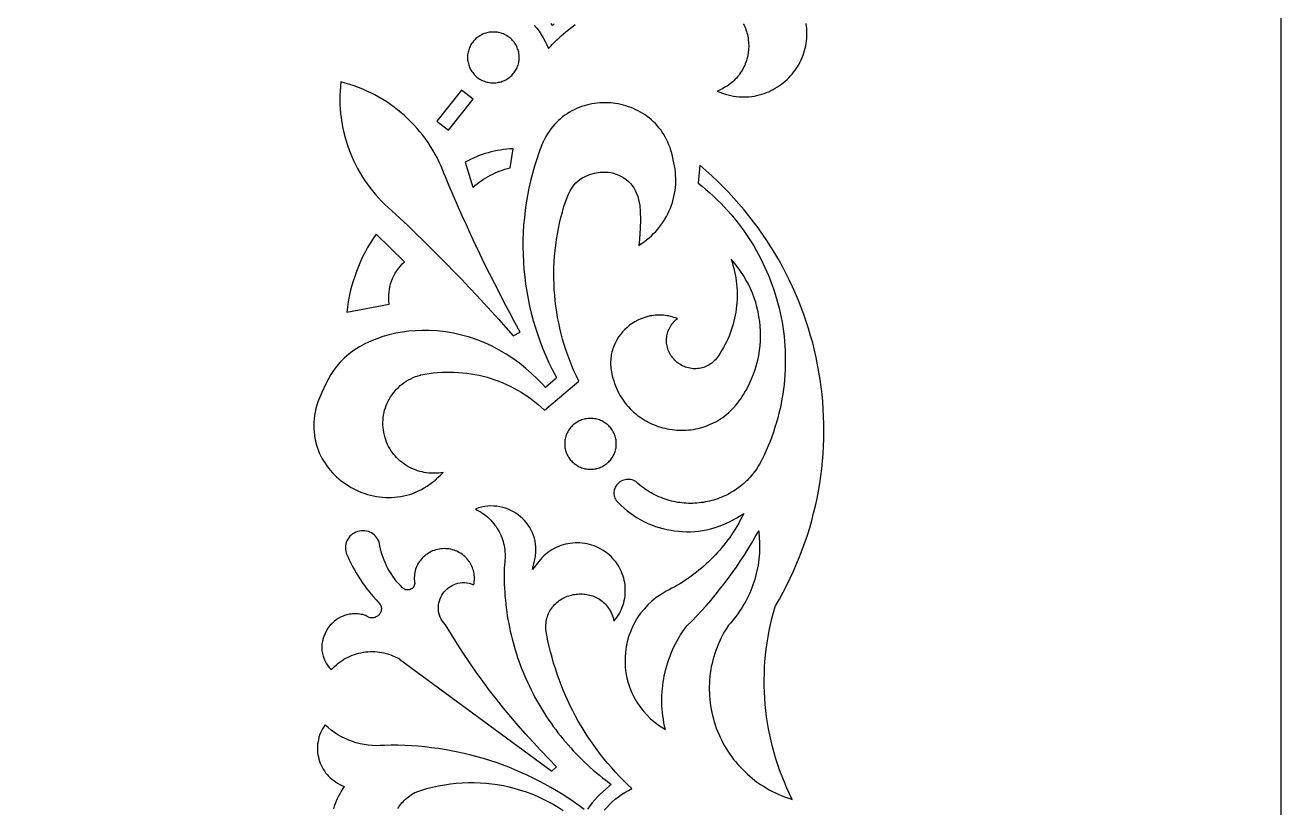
# Model space of a CAD drawing. Extents: x -978 to -643, y -359 to 426.
# Drawn here: x -810.8 to -643.3, y -278.2 to -173.8 of the extents above; entities that cross this region are included whole.
import ezdxf

# ---------------------------------------------------------------- set-up
doc = ezdxf.new("R2010")
doc.units = 0
doc.layers.add('LAYER_1', color=18, linetype='CONTINUOUS')

msp = doc.modelspace()

# ---------------------------------------------------------------- linework, layer by layer
at = {"layer": 'LAYER_1'}
for points in [[(-643.34, -359.15), (-978.34, -359.15), (-978.34, 425.85), (-643.34, 425.85)], [(-748.56, -174.71), (-748.73, -174.72), (-748.9, -174.75), (-749.07, -174.78), (-749.24, -174.81), (-749.4, -174.86), (-749.56, -174.91), (-749.72, -174.97), (-749.87, -175.04), (-750.02, -175.12), (-750.17, -175.2), (-750.31, -175.29), (-750.44, -175.38), (-750.57, -175.48), (-750.7, -175.59), (-750.82, -175.7), (-750.93, -175.82), (-751.04, -175.94), (-751.14, -176.07), (-751.24, -176.2), (-751.33, -176.34), (-751.41, -176.48), (-751.48, -176.63), (-751.55, -176.78), (-751.62, -176.93), (-751.67, -177.09), (-751.72, -177.25), (-751.75, -177.41), (-751.78, -177.58), (-751.81, -177.75), (-751.82, -177.92), (-751.82, -178.1), (-751.82, -178.27), (-751.81, -178.45), (-751.78, -178.61), (-751.75, -178.78), (-751.72, -178.95), (-751.67, -179.11), (-751.62, -179.26), (-751.55, -179.42), (-751.48, -179.57), (-751.41, -179.71), (-751.33, -179.86), (-751.24, -179.99), (-751.14, -180.13), (-751.04, -180.26), (-750.93, -180.38), (-750.82, -180.5), (-750.7, -180.61), (-750.57, -180.72), (-750.44, -180.82), (-750.31, -180.91), (-750.17, -181), (-750.02, -181.08), (-749.87, -181.16), (-749.72, -181.22), (-749.56, -181.28), (-749.4, -181.34), (-749.24, -181.38), (-749.07, -181.42), (-748.9, -181.45), (-748.73, -181.47), (-748.56, -181.49), (-748.38, -181.49), (-748.2, -181.49), (-748.03, -181.47), (-747.85, -181.45), (-747.68, -181.42), (-747.52, -181.38), (-747.35, -181.34), (-747.19, -181.28), (-747.04, -181.22), (-746.89, -181.16), (-746.74, -181.08), (-746.59, -181), (-746.45, -180.91), (-746.32, -180.82), (-746.19, -180.72), (-746.06, -180.61), (-745.94, -180.5), (-745.83, -180.38), (-745.72, -180.26), (-745.62, -180.13), (-745.52, -179.99), (-745.43, -179.86), (-745.35, -179.71), (-745.27, -179.57), (-745.2, -179.42), (-745.14, -179.26), (-745.09, -179.11), (-745.04, -178.95), (-745, -178.78), (-744.97, -178.61), (-744.95, -178.45), (-744.94, -178.27), (-744.93, -178.1), (-744.94, -177.92), (-744.95, -177.75), (-744.97, -177.58), (-745, -177.41), (-745.04, -177.25), (-745.09, -177.09), (-745.14, -176.93), (-745.2, -176.78), (-745.27, -176.63), (-745.35, -176.48), (-745.43, -176.34), (-745.52, -176.2), (-745.62, -176.07), (-745.72, -175.94), (-745.83, -175.82), (-745.94, -175.7), (-746.06, -175.59), (-746.19, -175.48), (-746.32, -175.38), (-746.45, -175.29), (-746.59, -175.2), (-746.74, -175.12), (-746.89, -175.04), (-747.04, -174.97), (-747.19, -174.91), (-747.35, -174.86), (-747.52, -174.81), (-747.68, -174.78), (-747.85, -174.75), (-748.03, -174.72), (-748.2, -174.71), (-748.38, -174.71)], [(-768.79, -181.96), (-768.83, -182.57), (-768.85, -183.17), (-768.86, -183.78), (-768.84, -184.38), (-768.81, -184.98), (-768.76, -185.58), (-768.69, -186.17), (-768.61, -186.76), (-768.5, -187.35), (-768.38, -187.93), (-768.24, -188.51), (-768.08, -189.08), (-767.9, -189.65), (-767.71, -190.21), (-767.5, -190.77), (-767.28, -191.32), (-767.03, -191.86), (-766.77, -192.4), (-766.5, -192.93), (-766.2, -193.45), (-765.89, -193.96), (-765.57, -194.46), (-765.23, -194.96), (-764.87, -195.44), (-764.5, -195.91), (-764.11, -196.38), (-763.71, -196.83), (-763.29, -197.27), (-762.86, -197.7), (-762.41, -198.12), (-761.95, -198.53), (-761.94, -198.53), (-761.93, -198.55), (-761.92, -198.55), (-760.86, -199.55), (-759.8, -200.54), (-758.75, -201.55), (-757.71, -202.56), (-756.67, -203.58), (-755.64, -204.61), (-754.62, -205.64), (-753.6, -206.68), (-752.59, -207.73), (-751.59, -208.78), (-750.6, -209.84), (-749.61, -210.91), (-748.63, -211.98), (-747.66, -213.06), (-746.7, -214.14), (-745.74, -215.24), (-744.82, -214.74), (-745.51, -213.46), (-746.2, -212.18), (-746.88, -210.9), (-747.54, -209.6), (-748.2, -208.31), (-748.85, -207.01), (-749.5, -205.71), (-750.13, -204.4), (-750.75, -203.09), (-751.37, -201.77), (-751.97, -200.45), (-752.57, -199.12), (-753.16, -197.8), (-753.74, -196.46), (-754.31, -195.13), (-754.87, -193.79), (-754.87, -193.78), (-754.88, -193.76), (-754.88, -193.75), (-755.1, -193.18), (-755.33, -192.62), (-755.59, -192.07), (-755.85, -191.53), (-756.14, -190.99), (-756.44, -190.47), (-756.76, -189.96), (-757.09, -189.46), (-757.43, -188.96), (-757.79, -188.49), (-758.17, -188.02), (-758.55, -187.56), (-758.95, -187.12), (-759.37, -186.69), (-759.8, -186.27), (-760.24, -185.86), (-760.69, -185.47), (-761.15, -185.09), (-761.63, -184.72), (-762.11, -184.37), (-762.61, -184.04), (-763.12, -183.71), (-763.64, -183.41), (-764.17, -183.11), (-764.71, -182.84), (-765.25, -182.58), (-765.81, -182.33), (-766.38, -182.1), (-766.95, -181.89), (-767.53, -181.7), (-768.13, -181.52), (-768.72, -181.36)], [(-755.92, -186.6), (-754.36, -187.8), (-751.06, -183.66), (-752.63, -182.45)], [(-733.83, -184.15), (-734.19, -184.17), (-734.54, -184.2), (-734.89, -184.24), (-735.24, -184.3), (-735.59, -184.37), (-735.94, -184.46), (-736.28, -184.55), (-736.62, -184.66), (-736.95, -184.79), (-737.28, -184.93), (-737.61, -185.08), (-737.92, -185.24), (-738.24, -185.42), (-738.55, -185.61), (-738.85, -185.82), (-739.14, -186.04), (-739.42, -186.27), (-739.7, -186.52), (-739.97, -186.78), (-740.23, -187.05), (-740.48, -187.34), (-740.72, -187.64), (-740.95, -187.96), (-741.17, -188.29), (-741.37, -188.63), (-741.57, -188.99), (-741.75, -189.37), (-741.92, -189.75), (-742.28, -190.7), (-742.6, -191.66), (-742.9, -192.62), (-743.18, -193.58), (-743.42, -194.55), (-743.64, -195.53), (-743.83, -196.51), (-744, -197.49), (-744.14, -198.47), (-744.25, -199.46), (-744.34, -200.45), (-744.4, -201.43), (-744.43, -202.42), (-744.44, -203.41), (-744.42, -204.4), (-744.37, -205.39), (-744.3, -206.38), (-744.2, -207.36), (-744.08, -208.34), (-743.93, -209.32), (-743.75, -210.3), (-743.55, -211.27), (-743.32, -212.23), (-743.06, -213.2), (-742.78, -214.15), (-742.47, -215.1), (-742.14, -216.04), (-741.78, -216.98), (-741.39, -217.91), (-740.98, -218.82), (-740.54, -219.73), (-740.07, -220.63), (-739.96, -220.84), (-740.14, -221), (-741.44, -222.14), (-741.8, -221.74), (-742.52, -220.97), (-743.28, -220.24), (-744.08, -219.54), (-744.91, -218.88), (-745.78, -218.26), (-746.68, -217.67), (-747.61, -217.13), (-748.56, -216.63), (-749.54, -216.18), (-750.55, -215.78), (-751.58, -215.43), (-752.62, -215.13), (-753.69, -214.89), (-754.77, -214.7), (-755.87, -214.58), (-756.98, -214.51), (-757.87, -214.51), (-758.76, -214.55), (-759.64, -214.62), (-760.53, -214.74), (-761.4, -214.9), (-762.27, -215.1), (-763.11, -215.34), (-763.94, -215.62), (-764.74, -215.94), (-765.51, -216.3), (-766.25, -216.7), (-766.95, -217.15), (-767.61, -217.63), (-768.23, -218.16), (-768.8, -218.73), (-769.32, -219.33), (-769.7, -219.85), (-770.06, -220.4), (-770.38, -220.97), (-770.69, -221.55), (-771.25, -222.78), (-771.79, -224.02), (-771.93, -224.49), (-772.05, -224.95), (-772.15, -225.41), (-772.23, -225.86), (-772.29, -226.31), (-772.32, -226.76), (-772.34, -227.19), (-772.33, -227.62), (-772.3, -228.05), (-772.25, -228.47), (-772.19, -228.88), (-772.11, -229.29), (-772, -229.68), (-771.88, -230.07), (-771.75, -230.46), (-771.6, -230.83), (-771.43, -231.2), (-771.24, -231.55), (-771.05, -231.9), (-770.83, -232.24), (-770.61, -232.57), (-770.37, -232.88), (-770.12, -233.19), (-769.85, -233.49), (-769.57, -233.78), (-769.29, -234.05), (-768.99, -234.32), (-768.68, -234.57), (-768.36, -234.81), (-768.03, -235.04), (-767.7, -235.26), (-767.35, -235.46), (-767, -235.65), (-766.64, -235.83), (-766.28, -235.99), (-765.91, -236.14), (-765.53, -236.27), (-765.15, -236.39), (-764.76, -236.5), (-764.37, -236.59), (-763.97, -236.66), (-763.57, -236.72), (-763.17, -236.76), (-762.77, -236.79), (-762.37, -236.8), (-761.96, -236.79), (-761.56, -236.77), (-761.15, -236.73), (-760.75, -236.67), (-760.34, -236.59), (-759.94, -236.5), (-759.54, -236.38), (-759.14, -236.25), (-758.75, -236.1), (-758.36, -235.92), (-757.97, -235.73), (-757.59, -235.52), (-757.21, -235.29), (-756.84, -235.04), (-756.48, -234.76), (-756.12, -234.47), (-755.77, -234.15), (-755.42, -233.81), (-755.09, -233.45), (-755.41, -233.51), (-755.72, -233.54), (-756.04, -233.56), (-756.36, -233.57), (-756.67, -233.56), (-756.98, -233.54), (-757.29, -233.51), (-757.59, -233.46), (-757.89, -233.39), (-758.19, -233.32), (-758.48, -233.23), (-758.77, -233.13), (-759.05, -233.01), (-759.33, -232.89), (-759.6, -232.75), (-759.86, -232.6), (-760.12, -232.44), (-760.37, -232.27), (-760.61, -232.09), (-760.84, -231.89), (-761.06, -231.69), (-761.28, -231.47), (-761.48, -231.25), (-761.68, -231.01), (-761.86, -230.77), (-762.04, -230.52), (-762.2, -230.26), (-762.35, -229.99), (-762.49, -229.71), (-762.62, -229.42), (-762.73, -229.13), (-762.83, -228.82), (-762.92, -228.49), (-763, -228.15), (-763.05, -227.81), (-763.09, -227.47), (-763.11, -227.13), (-763.12, -226.8), (-763.1, -226.46), (-763.07, -226.13), (-763.02, -225.8), (-762.96, -225.48), (-762.88, -225.16), (-762.79, -224.85), (-762.67, -224.54), (-762.55, -224.24), (-762.41, -223.94), (-762.25, -223.65), (-762.09, -223.37), (-761.9, -223.1), (-761.71, -222.84), (-761.5, -222.58), (-761.28, -222.34), (-761.04, -222.11), (-760.8, -221.88), (-760.54, -221.67), (-760.27, -221.47), (-759.99, -221.29), (-759.69, -221.11), (-759.39, -220.95), (-759.08, -220.81), (-758.76, -220.68), (-758.42, -220.56), (-758.08, -220.47), (-758.07, -220.46), (-757.51, -220.35), (-756.95, -220.26), (-756.39, -220.19), (-755.83, -220.13), (-755.27, -220.09), (-754.71, -220.07), (-754.15, -220.07), (-753.59, -220.08), (-753.04, -220.11), (-752.48, -220.15), (-751.93, -220.21), (-751.38, -220.29), (-750.84, -220.39), (-750.29, -220.5), (-749.75, -220.63), (-749.22, -220.77), (-748.69, -220.93), (-748.17, -221.1), (-747.65, -221.29), (-747.14, -221.5), (-746.63, -221.72), (-746.13, -221.96), (-745.64, -222.21), (-745.15, -222.48), (-744.67, -222.76), (-744.2, -223.06), (-743.74, -223.38), (-743.29, -223.7), (-742.85, -224.05), (-742.41, -224.4), (-741.99, -224.77), (-741.58, -225.16), (-736.98, -221.28), (-737.31, -220.6), (-737.63, -219.91), (-737.92, -219.22), (-738.2, -218.52), (-738.46, -217.81), (-738.7, -217.1), (-738.93, -216.39), (-739.14, -215.67), (-739.33, -214.95), (-739.51, -214.23), (-739.67, -213.5), (-739.81, -212.77), (-739.93, -212.04), (-740.04, -211.3), (-740.13, -210.56), (-740.2, -209.82), (-740.25, -209.08), (-740.29, -208.34), (-740.31, -207.6), (-740.31, -206.85), (-740.3, -206.11), (-740.26, -205.37), (-740.21, -204.62), (-740.14, -203.88), (-740.06, -203.14), (-739.96, -202.4), (-739.83, -201.66), (-739.7, -200.92), (-739.54, -200.19), (-739.37, -199.45), (-739.18, -198.73), (-738.97, -198), (-738.96, -197.99), (-738.68, -197.14), (-738.35, -196.32), (-738.15, -195.91), (-737.92, -195.53), (-737.66, -195.16), (-737.36, -194.83), (-737.11, -194.59), (-736.83, -194.38), (-736.54, -194.18), (-736.23, -194.01), (-735.57, -193.73), (-734.87, -193.53), (-734.15, -193.41), (-733.43, -193.39), (-733.06, -193.42), (-732.7, -193.47), (-732.35, -193.55), (-732, -193.65), (-731.64, -193.8), (-731.3, -193.97), (-730.97, -194.17), (-730.66, -194.39), (-730.37, -194.64), (-730.11, -194.91), (-729.87, -195.2), (-729.66, -195.5), (-729.45, -195.87), (-729.28, -196.24), (-729.13, -196.63), (-729.02, -197.03), (-728.86, -197.83), (-728.78, -198.64), (-728.75, -199.76), (-728.79, -200.87), (-728.9, -202.32), (-728.99, -203.17), (-728.63, -202.94), (-728.28, -202.69), (-727.94, -202.44), (-727.62, -202.17), (-727.31, -201.89), (-727.01, -201.6), (-726.72, -201.3), (-726.45, -200.99), (-726.19, -200.67), (-725.94, -200.34), (-725.71, -200), (-725.5, -199.66), (-725.29, -199.3), (-725.11, -198.94), (-724.93, -198.57), (-724.77, -198.2), (-724.63, -197.82), (-724.5, -197.44), (-724.39, -197.05), (-724.29, -196.65), (-724.21, -196.25), (-724.15, -195.85), (-724.1, -195.45), (-724.06, -195.04), (-724.05, -194.63), (-724.05, -194.22), (-724.07, -193.8), (-724.1, -193.39), (-724.15, -192.98), (-724.22, -192.56), (-724.31, -192.15), (-724.41, -191.74), (-724.42, -191.71), (-724.5, -191.29), (-724.59, -190.89), (-724.7, -190.49), (-724.82, -190.11), (-724.96, -189.74), (-725.11, -189.38), (-725.28, -189.03), (-725.45, -188.7), (-725.64, -188.37), (-725.85, -188.06), (-726.06, -187.76), (-726.29, -187.47), (-726.52, -187.19), (-726.77, -186.93), (-727.02, -186.67), (-727.29, -186.43), (-727.56, -186.2), (-727.85, -185.98), (-728.14, -185.77), (-728.43, -185.58), (-728.74, -185.39), (-729.05, -185.22), (-729.37, -185.07), (-729.69, -184.92), (-730.02, -184.79), (-730.35, -184.67), (-730.69, -184.56), (-731.03, -184.46), (-731.37, -184.38), (-731.72, -184.31), (-732.07, -184.25), (-732.42, -184.2), (-732.77, -184.17), (-733.13, -184.15), (-733.48, -184.14)], [(-746.18, -190.31), (-746.6, -190.35), (-747.02, -190.39), (-747.43, -190.45), (-747.85, -190.52), (-748.26, -190.61), (-748.67, -190.7), (-749.07, -190.81), (-749.47, -190.93), (-749.87, -191.06), (-750.26, -191.2), (-750.65, -191.36), (-751.03, -191.52), (-751.41, -191.7), (-751.79, -191.89), (-752.16, -192.09), (-751.11, -195.4), (-750.84, -195.17), (-750.56, -194.95), (-750.28, -194.74), (-749.99, -194.54), (-749.7, -194.35), (-749.4, -194.16), (-749.09, -193.99), (-748.78, -193.82), (-748.47, -193.66), (-748.15, -193.51), (-747.82, -193.37), (-747.49, -193.24), (-747.16, -193.12), (-746.83, -193.01), (-746.49, -192.91), (-746.14, -192.81), (-745.76, -190.29)], [(-721.07, -194.87), (-720.54, -195.29), (-720.02, -195.73), (-719.51, -196.17), (-719.01, -196.62), (-718.52, -197.09), (-718.05, -197.56), (-717.59, -198.04), (-717.14, -198.52), (-716.7, -199.02), (-716.28, -199.52), (-715.86, -200.04), (-715.46, -200.55), (-715.08, -201.08), (-714.7, -201.61), (-714.34, -202.15), (-713.99, -202.7), (-713.65, -203.25), (-713.32, -203.81), (-713.01, -204.38), (-712.71, -204.95), (-712.42, -205.53), (-712.15, -206.11), (-711.89, -206.69), (-711.64, -207.29), (-711.41, -207.88), (-711.18, -208.48), (-710.97, -209.09), (-710.78, -209.7), (-710.6, -210.31), (-710.43, -210.92), (-710.27, -211.54), (-710.13, -212.17), (-710, -212.79), (-709.88, -213.42), (-709.78, -214.05), (-709.69, -214.68), (-709.61, -215.32), (-709.55, -215.95), (-709.5, -216.59), (-709.47, -217.23), (-709.45, -217.87), (-709.44, -218.51), (-709.45, -219.15), (-709.47, -219.79), (-709.5, -220.43), (-709.55, -221.07), (-709.61, -221.72), (-709.69, -222.36), (-709.78, -223), (-709.89, -223.64), (-710.01, -224.27), (-710.14, -224.91), (-710.29, -225.55), (-710.45, -226.18), (-710.63, -226.81), (-710.82, -227.44), (-711.03, -228.07), (-711.25, -228.69), (-711.48, -229.31), (-711.73, -229.93), (-712, -230.54), (-712.28, -231.15), (-712.57, -231.76), (-712.88, -232.36), (-712.89, -232.37), (-713.05, -232.64), (-713.21, -232.9), (-713.39, -233.15), (-713.56, -233.39), (-713.75, -233.63), (-713.94, -233.86), (-714.14, -234.09), (-714.34, -234.31), (-714.55, -234.52), (-714.76, -234.72), (-714.97, -234.92), (-715.2, -235.11), (-715.42, -235.3), (-715.65, -235.47), (-715.89, -235.64), (-716.13, -235.81), (-716.37, -235.96), (-716.62, -236.11), (-716.87, -236.26), (-717.12, -236.39), (-717.38, -236.52), (-717.64, -236.64), (-717.9, -236.75), (-718.16, -236.86), (-718.43, -236.96), (-718.7, -237.05), (-718.98, -237.14), (-719.25, -237.21), (-719.53, -237.29), (-719.81, -237.35), (-720.09, -237.4), (-720.37, -237.45), (-720.65, -237.49), (-720.93, -237.53), (-721.22, -237.55), (-721.5, -237.57), (-721.79, -237.58), (-722.07, -237.59), (-722.36, -237.58), (-722.65, -237.57), (-722.93, -237.55), (-723.22, -237.52), (-723.5, -237.49), (-723.79, -237.45), (-724.07, -237.39), (-724.35, -237.34), (-724.64, -237.27), (-724.92, -237.2), (-725.19, -237.12), (-725.47, -237.03), (-725.75, -236.93), (-726.02, -236.82), (-726.29, -236.71), (-726.56, -236.59), (-726.83, -236.46), (-727.09, -236.32), (-727.35, -236.18), (-727.61, -236.03), (-727.87, -235.86), (-728.12, -235.7), (-728.36, -235.52), (-728.61, -235.33), (-728.85, -235.14), (-729.09, -234.94), (-729.1, -234.92), (-729.25, -234.79), (-729.4, -234.68), (-729.56, -234.59), (-729.74, -234.51), (-729.91, -234.45), (-730.09, -234.41), (-730.27, -234.39), (-730.46, -234.38), (-730.64, -234.4), (-730.82, -234.43), (-731, -234.48), (-731.17, -234.54), (-731.34, -234.63), (-731.5, -234.73), (-731.65, -234.85), (-731.79, -234.98), (-731.8, -235), (-731.93, -235.13), (-732.03, -235.27), (-732.12, -235.42), (-732.19, -235.58), (-732.25, -235.74), (-732.29, -235.9), (-732.31, -236.07), (-732.31, -236.24), (-732.3, -236.4), (-732.27, -236.57), (-732.23, -236.73), (-732.17, -236.89), (-732.09, -237.04), (-731.99, -237.19), (-731.88, -237.33), (-731.75, -237.46), (-731.74, -237.47), (-731.34, -237.86), (-730.94, -238.23), (-730.52, -238.58), (-730.08, -238.91), (-729.64, -239.22), (-729.18, -239.51), (-728.72, -239.78), (-728.24, -240.03), (-727.76, -240.26), (-727.27, -240.46), (-726.77, -240.65), (-726.27, -240.81), (-725.76, -240.95), (-725.24, -241.08), (-724.72, -241.18), (-724.2, -241.26), (-723.67, -241.31), (-723.14, -241.35), (-722.61, -241.36), (-722.08, -241.36), (-721.55, -241.33), (-721.02, -241.27), (-720.49, -241.2), (-719.96, -241.1), (-719.44, -240.99), (-718.92, -240.85), (-718.4, -240.68), (-717.89, -240.5), (-717.39, -240.29), (-716.89, -240.06), (-716.4, -239.8), (-715.92, -239.53), (-714.97, -238.95), (-715.49, -239.92), (-715.7, -240.3), (-715.92, -240.67), (-716.15, -241.04), (-716.38, -241.41), (-716.62, -241.77), (-716.86, -242.12), (-717.11, -242.47), (-717.37, -242.81), (-717.64, -243.15), (-717.91, -243.49), (-718.19, -243.82), (-718.47, -244.14), (-718.76, -244.46), (-719.06, -244.77), (-719.36, -245.07), (-719.67, -245.37), (-719.98, -245.67), (-720.3, -245.95), (-720.63, -246.24), (-720.96, -246.51), (-721.3, -246.78), (-721.64, -247.05), (-721.99, -247.3), (-722.34, -247.55), (-722.7, -247.8), (-723.06, -248.03), (-723.43, -248.26), (-723.8, -248.49), (-724.18, -248.7), (-724.56, -248.91), (-724.94, -249.12), (-725.34, -249.31), (-726.01, -249.72), (-726.65, -250.16), (-727.24, -250.64), (-727.78, -251.14), (-728.28, -251.68), (-728.74, -252.24), (-729.15, -252.83), (-729.51, -253.44), (-729.83, -254.07), (-730.11, -254.72), (-730.34, -255.38), (-730.53, -256.05), (-730.67, -256.73), (-730.76, -257.42), (-730.81, -258.11), (-730.82, -258.8), (-730.78, -259.5), (-730.7, -260.19), (-730.57, -260.87), (-730.39, -261.54), (-730.18, -262.21), (-729.91, -262.86), (-729.61, -263.49), (-729.25, -264.11), (-728.86, -264.7), (-728.42, -265.27), (-727.93, -265.81), (-727.4, -266.33), (-726.82, -266.81), (-726.2, -267.27), (-725.54, -267.68), (-725.43, -267.74), (-725.54, -267.29), (-725.63, -266.84), (-725.7, -266.39), (-725.77, -265.94), (-725.82, -265.49), (-725.86, -265.04), (-725.89, -264.59), (-725.9, -264.13), (-725.91, -263.68), (-725.9, -263.23), (-725.87, -262.78), (-725.84, -262.33), (-725.79, -261.89), (-725.73, -261.44), (-725.66, -261), (-725.58, -260.56), (-725.48, -260.12), (-725.37, -259.68), (-725.25, -259.25), (-725.12, -258.82), (-724.98, -258.39), (-724.82, -257.97), (-724.66, -257.55), (-724.48, -257.13), (-724.29, -256.72), (-724.09, -256.31), (-723.87, -255.91), (-723.65, -255.52), (-723.41, -255.12), (-723.16, -254.74), (-722.9, -254.36), (-722.63, -253.99), (-722.6, -253.95), (-721.93, -253.29), (-721.28, -252.61), (-720.64, -251.93), (-720.01, -251.24), (-719.39, -250.53), (-718.79, -249.82), (-718.2, -249.09), (-717.62, -248.35), (-717.06, -247.61), (-716.51, -246.85), (-715.97, -246.09), (-715.44, -245.31), (-714.93, -244.53), (-714.44, -243.74), (-713.95, -242.94), (-713.49, -242.13), (-712.99, -241.26), (-712.92, -242.25), (-712.9, -242.65), (-712.88, -243.05), (-712.88, -243.45), (-712.89, -243.84), (-712.9, -244.24), (-712.93, -244.63), (-712.97, -245.03), (-713.02, -245.42), (-713.08, -245.81), (-713.14, -246.2), (-713.22, -246.58), (-713.31, -246.96), (-713.41, -247.34), (-713.51, -247.72), (-713.63, -248.1), (-713.76, -248.47), (-713.89, -248.84), (-714.04, -249.2), (-714.19, -249.56), (-714.36, -249.92), (-714.53, -250.28), (-714.71, -250.63), (-714.91, -250.97), (-715.11, -251.31), (-715.32, -251.65), (-715.53, -251.98), (-715.76, -252.3), (-716, -252.62), (-716.24, -252.94), (-716.5, -253.25), (-716.76, -253.55), (-717.03, -253.85), (-717.29, -254.26), (-717.54, -254.67), (-717.77, -255.08), (-717.98, -255.5), (-718.19, -255.92), (-718.37, -256.34), (-718.55, -256.77), (-718.71, -257.19), (-718.85, -257.62), (-718.99, -258.06), (-719.11, -258.49), (-719.21, -258.93), (-719.31, -259.36), (-719.38, -259.8), (-719.45, -260.24), (-719.5, -260.68), (-719.54, -261.12), (-719.57, -261.56), (-719.58, -262), (-719.59, -262.44), (-719.57, -262.87), (-719.55, -263.31), (-719.52, -263.74), (-719.47, -264.18), (-719.41, -264.61), (-719.33, -265.04), (-719.25, -265.46), (-719.15, -265.89), (-719.04, -266.31), (-718.92, -266.72), (-718.79, -267.14), (-718.65, -267.55), (-718.49, -267.95), (-718.32, -268.35), (-718.15, -268.75), (-717.96, -269.14), (-717.76, -269.53), (-717.55, -269.91), (-717.33, -270.29), (-717.09, -270.66), (-716.85, -271.02), (-716.59, -271.38), (-716.33, -271.73), (-716.06, -272.07), (-715.77, -272.41), (-715.47, -272.74), (-715.17, -273.06), (-714.85, -273.37), (-714.53, -273.68), (-714.19, -273.97), (-713.85, -274.26), (-713.49, -274.54), (-713.13, -274.81), (-712.76, -275.07), (-712.37, -275.31), (-711.98, -275.55), (-711.58, -275.78), (-711.17, -276), (-710.75, -276.21), (-710.32, -276.41), (-709.88, -276.59), (-709.44, -276.76), (-708.98, -276.92), (-708.52, -277.07), (-708.89, -276.32), (-709.23, -275.56), (-709.56, -274.79), (-709.87, -274.02), (-710.16, -273.24), (-710.44, -272.46), (-710.69, -271.67), (-710.92, -270.88), (-711.14, -270.08), (-711.33, -269.28), (-711.51, -268.48), (-711.67, -267.67), (-711.81, -266.86), (-711.93, -266.04), (-712.03, -265.23), (-712.11, -264.41), (-712.17, -263.59), (-712.22, -262.77), (-712.24, -261.95), (-712.25, -261.13), (-712.23, -260.3), (-712.2, -259.48), (-712.15, -258.66), (-712.07, -257.84), (-711.98, -257.02), (-711.87, -256.2), (-711.74, -255.38), (-711.59, -254.56), (-711.42, -253.75), (-711.23, -252.94), (-711.02, -252.13), (-710.79, -251.33), (-710.76, -251.26), (-710.23, -250.35), (-709.73, -249.43), (-709.24, -248.5), (-708.78, -247.56), (-708.34, -246.62), (-707.93, -245.67), (-707.54, -244.72), (-707.17, -243.76), (-706.82, -242.8), (-706.49, -241.83), (-706.19, -240.86), (-705.91, -239.88), (-705.66, -238.9), (-705.42, -237.92), (-705.21, -236.93), (-705.02, -235.94), (-704.85, -234.95), (-704.71, -233.96), (-704.58, -232.96), (-704.48, -231.97), (-704.4, -230.97), (-704.34, -229.98), (-704.31, -228.98), (-704.29, -227.98), (-704.3, -226.99), (-704.33, -225.99), (-704.38, -225), (-704.45, -224.01), (-704.54, -223.02), (-704.66, -222.03), (-704.79, -221.05), (-704.95, -220.07), (-705.13, -219.09), (-705.33, -218.12), (-705.55, -217.15), (-705.79, -216.19), (-706.06, -215.23), (-706.34, -214.27), (-706.64, -213.32), (-706.97, -212.38), (-707.32, -211.44), (-707.68, -210.51), (-708.07, -209.59), (-708.48, -208.68), (-708.91, -207.77), (-709.36, -206.87), (-709.82, -205.98), (-710.31, -205.1), (-710.82, -204.23), (-711.35, -203.36), (-711.9, -202.51), (-712.47, -201.67), (-713.06, -200.84), (-713.67, -200.02), (-714.3, -199.21), (-714.95, -198.41), (-715.62, -197.62), (-716.31, -196.85), (-717.02, -196.09), (-717.75, -195.34), (-718.49, -194.61), (-719.26, -193.89), (-720.05, -193.18), (-720.85, -192.49)], [(-764.43, -202.26), (-764.81, -202.86), (-765.16, -203.46), (-765.5, -204.08), (-765.82, -204.71), (-766.11, -205.34), (-766.39, -205.99), (-766.65, -206.64), (-766.88, -207.3), (-767.1, -207.96), (-767.29, -208.64), (-767.46, -209.32), (-767.61, -210), (-767.74, -210.69), (-767.84, -211.39), (-767.93, -212.08), (-762.27, -210.99), (-762.32, -210.6), (-762.34, -210.21), (-762.33, -209.82), (-762.3, -209.43), (-762.25, -209.05), (-762.18, -208.67), (-762.08, -208.3), (-761.96, -207.93), (-761.82, -207.58), (-761.66, -207.23), (-761.47, -206.89), (-761.27, -206.56), (-761.04, -206.24), (-760.79, -205.94), (-760.53, -205.65), (-760.24, -205.37), (-764.03, -201.67)], [(-716.54, -205.42), (-716.42, -205.83), (-716.31, -206.24), (-716.21, -206.65), (-716.12, -207.07), (-716.05, -207.48), (-715.99, -207.9), (-715.94, -208.32), (-715.9, -208.73), (-715.88, -209.15), (-715.86, -209.57), (-715.86, -209.99), (-715.87, -210.4), (-715.9, -210.82), (-715.93, -211.24), (-715.98, -211.65), (-716.04, -212.06), (-716.11, -212.47), (-716.2, -212.88), (-716.29, -213.29), (-716.4, -213.69), (-716.52, -214.1), (-716.65, -214.49), (-716.8, -214.89), (-716.95, -215.28), (-717.12, -215.67), (-717.3, -216.05), (-717.49, -216.43), (-717.69, -216.8), (-717.9, -217.17), (-718.13, -217.54), (-718.36, -217.9), (-718.49, -218.08), (-718.62, -218.26), (-718.76, -218.42), (-718.91, -218.58), (-719.07, -218.72), (-719.23, -218.86), (-719.4, -218.98), (-719.58, -219.09), (-719.76, -219.19), (-719.94, -219.29), (-720.13, -219.37), (-720.33, -219.44), (-720.52, -219.49), (-720.72, -219.54), (-720.93, -219.58), (-721.13, -219.6), (-721.33, -219.62), (-721.54, -219.62), (-721.75, -219.62), (-721.95, -219.6), (-722.15, -219.57), (-722.36, -219.52), (-722.56, -219.47), (-722.76, -219.41), (-722.95, -219.33), (-723.14, -219.24), (-723.33, -219.14), (-723.51, -219.03), (-723.69, -218.91), (-723.86, -218.78), (-724.03, -218.63), (-724.19, -218.47), (-724.33, -218.32), (-724.46, -218.17), (-724.59, -218), (-724.7, -217.84), (-724.8, -217.67), (-724.9, -217.49), (-724.98, -217.31), (-725.05, -217.13), (-725.12, -216.95), (-725.17, -216.76), (-725.21, -216.58), (-725.24, -216.39), (-725.27, -216.2), (-725.28, -216), (-725.28, -215.81), (-725.27, -215.62), (-725.26, -215.43), (-725.23, -215.24), (-725.19, -215.06), (-725.14, -214.87), (-725.09, -214.69), (-725.02, -214.5), (-724.95, -214.33), (-724.86, -214.15), (-724.76, -213.98), (-724.66, -213.82), (-724.54, -213.65), (-724.42, -213.5), (-724.29, -213.35), (-724.14, -213.2), (-723.99, -213.06), (-723.83, -212.93), (-724.06, -212.85), (-724.29, -212.77), (-724.53, -212.7), (-724.76, -212.64), (-724.99, -212.59), (-725.22, -212.55), (-725.45, -212.52), (-725.68, -212.5), (-725.91, -212.48), (-726.14, -212.47), (-726.37, -212.47), (-726.59, -212.48), (-726.81, -212.5), (-727.04, -212.52), (-727.26, -212.55), (-727.47, -212.59), (-727.9, -212.69), (-728.32, -212.82), (-728.73, -212.97), (-729.12, -213.15), (-729.5, -213.35), (-729.87, -213.58), (-730.22, -213.83), (-730.55, -214.11), (-730.86, -214.4), (-731.15, -214.71), (-731.43, -215.04), (-731.68, -215.39), (-731.91, -215.75), (-732.11, -216.13), (-732.29, -216.53), (-732.36, -216.73), (-732.43, -216.93), (-732.5, -217.14), (-732.56, -217.35), (-732.61, -217.57), (-732.65, -217.78), (-732.68, -218), (-732.71, -218.22), (-732.73, -218.45), (-732.74, -218.67), (-732.74, -218.9), (-732.74, -219.13), (-732.72, -219.36), (-732.7, -219.59), (-732.67, -219.83), (-732.63, -220.06), (-732.58, -220.3), (-732.52, -220.54), (-732.52, -220.55), (-732.43, -220.9), (-732.33, -221.24), (-732.22, -221.58), (-732.1, -221.9), (-731.97, -222.22), (-731.83, -222.53), (-731.68, -222.84), (-731.52, -223.13), (-731.35, -223.42), (-731.17, -223.7), (-730.98, -223.96), (-730.78, -224.23), (-730.58, -224.48), (-730.36, -224.72), (-730.14, -224.96), (-729.91, -225.19), (-729.68, -225.4), (-729.44, -225.61), (-729.19, -225.81), (-728.93, -226), (-728.67, -226.19), (-728.4, -226.36), (-728.13, -226.52), (-727.85, -226.68), (-727.57, -226.82), (-727.29, -226.96), (-727, -227.08), (-726.7, -227.2), (-726.4, -227.31), (-726.1, -227.41), (-725.8, -227.49), (-725.49, -227.57), (-725.18, -227.64), (-724.87, -227.7), (-724.55, -227.74), (-724.24, -227.78), (-723.92, -227.81), (-723.61, -227.83), (-723.29, -227.83), (-722.97, -227.83), (-722.65, -227.82), (-722.33, -227.79), (-722.02, -227.76), (-721.7, -227.71), (-721.38, -227.65), (-721.07, -227.59), (-720.76, -227.51), (-720.45, -227.42), (-720.14, -227.32), (-719.83, -227.21), (-719.53, -227.08), (-719.23, -226.95), (-718.94, -226.81), (-718.64, -226.65), (-718.36, -226.48), (-718.07, -226.3), (-717.79, -226.11), (-717.52, -225.91), (-717.25, -225.7), (-716.99, -225.47), (-716.73, -225.23), (-716.48, -224.98), (-716.23, -224.72), (-715.99, -224.45), (-715.78, -224.17), (-715.58, -223.9), (-715.38, -223.62), (-715.19, -223.33), (-715.01, -223.05), (-714.83, -222.76), (-714.66, -222.47), (-714.5, -222.17), (-714.2, -221.58), (-713.93, -220.97), (-713.68, -220.36), (-713.47, -219.74), (-713.28, -219.11), (-713.12, -218.48), (-712.99, -217.84), (-712.88, -217.2), (-712.81, -216.55), (-712.76, -215.9), (-712.74, -215.26), (-712.75, -214.61), (-712.79, -213.96), (-712.85, -213.32), (-712.95, -212.68), (-713.07, -212.04), (-713.22, -211.4), (-713.39, -210.78), (-713.6, -210.15), (-713.83, -209.54), (-714.09, -208.94), (-714.37, -208.34), (-714.69, -207.76), (-715.03, -207.18), (-715.4, -206.62), (-715.6, -206.34), (-715.8, -206.07), (-716.01, -205.8), (-716.23, -205.54), (-716.45, -205.27), (-716.68, -205.02)], [(-735.6, -226.25), (-735.78, -226.27), (-735.95, -226.29), (-736.12, -226.32), (-736.29, -226.36), (-736.45, -226.4), (-736.61, -226.45), (-736.77, -226.52), (-736.92, -226.58), (-737.07, -226.66), (-737.21, -226.74), (-737.35, -226.83), (-737.49, -226.92), (-737.62, -227.02), (-737.74, -227.13), (-737.86, -227.24), (-737.97, -227.36), (-738.08, -227.48), (-738.18, -227.61), (-738.28, -227.74), (-738.37, -227.88), (-738.45, -228.02), (-738.53, -228.17), (-738.6, -228.32), (-738.66, -228.47), (-738.71, -228.63), (-738.76, -228.79), (-738.8, -228.96), (-738.83, -229.12), (-738.85, -229.29), (-738.86, -229.47), (-738.87, -229.64), (-738.86, -229.81), (-738.85, -229.99), (-738.83, -230.16), (-738.8, -230.32), (-738.76, -230.49), (-738.71, -230.65), (-738.66, -230.81), (-738.6, -230.96), (-738.53, -231.11), (-738.45, -231.26), (-738.37, -231.4), (-738.28, -231.54), (-738.18, -231.67), (-738.08, -231.8), (-737.97, -231.92), (-737.86, -232.04), (-737.74, -232.15), (-737.62, -232.26), (-737.49, -232.36), (-737.35, -232.45), (-737.21, -232.54), (-737.07, -232.62), (-736.92, -232.7), (-736.77, -232.76), (-736.61, -232.83), (-736.45, -232.88), (-736.29, -232.92), (-736.12, -232.96), (-735.95, -232.99), (-735.78, -233.01), (-735.6, -233.03), (-735.42, -233.03), (-735.25, -233.03), (-735.07, -233.01), (-734.9, -232.99), (-734.73, -232.96), (-734.56, -232.92), (-734.4, -232.88), (-734.24, -232.83), (-734.08, -232.76), (-733.93, -232.7), (-733.78, -232.62), (-733.64, -232.54), (-733.5, -232.45), (-733.36, -232.36), (-733.23, -232.26), (-733.11, -232.15), (-732.99, -232.04), (-732.87, -231.92), (-732.77, -231.8), (-732.66, -231.67), (-732.57, -231.54), (-732.48, -231.4), (-732.4, -231.26), (-732.32, -231.11), (-732.25, -230.96), (-732.19, -230.81), (-732.13, -230.65), (-732.09, -230.49), (-732.05, -230.32), (-732.02, -230.16), (-732, -229.99), (-731.98, -229.81), (-731.98, -229.64), (-731.98, -229.47), (-732, -229.29), (-732.02, -229.12), (-732.05, -228.96), (-732.09, -228.79), (-732.13, -228.63), (-732.19, -228.47), (-732.25, -228.32), (-732.32, -228.17), (-732.4, -228.02), (-732.48, -227.88), (-732.57, -227.74), (-732.66, -227.61), (-732.77, -227.48), (-732.87, -227.36), (-732.99, -227.24), (-733.11, -227.13), (-733.23, -227.02), (-733.36, -226.92), (-733.5, -226.83), (-733.64, -226.74), (-733.78, -226.66), (-733.93, -226.58), (-734.08, -226.52), (-734.24, -226.45), (-734.4, -226.4), (-734.56, -226.36), (-734.73, -226.32), (-734.9, -226.29), (-735.07, -226.27), (-735.25, -226.25), (-735.42, -226.25)], [(-765.99, -241.24), (-766.24, -241.28), (-766.25, -241.28), (-766.5, -241.34), (-766.73, -241.43), (-766.95, -241.54), (-767.16, -241.67), (-767.35, -241.82), (-767.52, -241.98), (-767.67, -242.17), (-767.8, -242.36), (-767.91, -242.57), (-768, -242.79), (-768.06, -243.02), (-768.1, -243.25), (-768.12, -243.49), (-768.11, -243.73), (-768.07, -243.98), (-768, -244.22), (-767.81, -244.68), (-767.6, -245.12), (-767.38, -245.57), (-767.16, -246.01), (-766.92, -246.44), (-766.68, -246.87), (-766.42, -247.29), (-766.15, -247.71), (-765.88, -248.12), (-765.59, -248.52), (-765.3, -248.92), (-765, -249.31), (-764.69, -249.69), (-764.36, -250.07), (-764.03, -250.44), (-763.69, -250.8), (-763.6, -250.91), (-763.52, -251.02), (-763.45, -251.13), (-763.4, -251.24), (-763.36, -251.35), (-763.34, -251.46), (-763.32, -251.58), (-763.32, -251.69), (-763.34, -251.8), (-763.36, -251.91), (-763.39, -252.01), (-763.43, -252.12), (-763.48, -252.21), (-763.54, -252.31), (-763.61, -252.4), (-763.68, -252.48), (-763.76, -252.56), (-763.85, -252.63), (-763.94, -252.69), (-764.04, -252.74), (-764.14, -252.79), (-764.25, -252.82), (-764.36, -252.85), (-764.47, -252.87), (-764.58, -252.87), (-764.7, -252.86), (-764.81, -252.84), (-764.93, -252.81), (-765.05, -252.77), (-765.16, -252.71), (-765.27, -252.63), (-765.39, -252.54), (-765.59, -252.48), (-765.8, -252.43), (-766, -252.39), (-766.2, -252.36), (-766.4, -252.34), (-766.6, -252.32), (-766.79, -252.32), (-766.99, -252.32), (-767.18, -252.33), (-767.36, -252.35), (-767.55, -252.38), (-767.73, -252.41), (-767.91, -252.45), (-768.08, -252.5), (-768.25, -252.56), (-768.42, -252.62), (-768.75, -252.77), (-769.06, -252.94), (-769.36, -253.13), (-769.63, -253.35), (-769.89, -253.59), (-770.13, -253.84), (-770.35, -254.12), (-770.55, -254.4), (-770.73, -254.7), (-770.88, -255.02), (-771.01, -255.34), (-771.11, -255.68), (-771.19, -256.02), (-771.24, -256.36), (-771.26, -256.71), (-771.25, -257.07), (-771.24, -257.24), (-771.21, -257.42), (-771.18, -257.6), (-771.14, -257.77), (-771.09, -257.95), (-771.04, -258.12), (-770.97, -258.3), (-770.9, -258.47), (-770.82, -258.64), (-770.73, -258.81), (-770.63, -258.98), (-770.52, -259.15), (-770.41, -259.31), (-770.28, -259.47), (-770.14, -259.63), (-770, -259.79), (-769.78, -259.55), (-769.56, -259.33), (-769.32, -259.12), (-769.08, -258.92), (-768.83, -258.73), (-768.57, -258.55), (-768.31, -258.38), (-768.04, -258.23), (-767.76, -258.09), (-767.48, -257.96), (-767.2, -257.84), (-766.91, -257.74), (-766.62, -257.64), (-766.32, -257.57), (-766.02, -257.5), (-765.72, -257.44), (-765.42, -257.4), (-765.11, -257.37), (-764.81, -257.36), (-764.5, -257.35), (-764.19, -257.36), (-763.88, -257.38), (-763.58, -257.42), (-763.27, -257.47), (-762.97, -257.53), (-762.66, -257.6), (-762.36, -257.69), (-762.07, -257.79), (-761.77, -257.91), (-761.48, -258.04), (-761.19, -258.18), (-760.91, -258.34), (-760.88, -258.36), (-740.58, -273.32), (-739.94, -272.72), (-741, -271.65), (-742.05, -270.56), (-743.08, -269.46), (-744.09, -268.34), (-745.09, -267.21), (-746.06, -266.06), (-747.02, -264.9), (-747.96, -263.72), (-748.88, -262.53), (-749.78, -261.32), (-750.66, -260.1), (-751.52, -258.86), (-752.36, -257.62), (-753.18, -256.35), (-753.98, -255.08), (-754.76, -253.79), (-754.98, -253.54), (-755.17, -253.29), (-755.34, -253.02), (-755.47, -252.76), (-755.57, -252.48), (-755.65, -252.21), (-755.7, -251.93), (-755.72, -251.66), (-755.72, -251.38), (-755.69, -251.11), (-755.65, -250.84), (-755.58, -250.58), (-755.49, -250.32), (-755.38, -250.08), (-755.25, -249.84), (-755.1, -249.61), (-754.93, -249.39), (-754.75, -249.19), (-754.56, -249), (-754.34, -248.82), (-754.12, -248.67), (-753.88, -248.53), (-753.63, -248.41), (-753.37, -248.31), (-753.1, -248.24), (-752.82, -248.19), (-752.53, -248.16), (-752.24, -248.16), (-751.93, -248.19), (-751.63, -248.24), (-751.32, -248.33), (-751, -248.45), (-750.96, -248.23), (-750.93, -248.02), (-750.91, -247.8), (-750.9, -247.59), (-750.91, -247.38), (-750.92, -247.17), (-750.95, -246.96), (-750.99, -246.76), (-751.04, -246.56), (-751.1, -246.36), (-751.16, -246.17), (-751.24, -245.98), (-751.33, -245.8), (-751.43, -245.62), (-751.54, -245.44), (-751.65, -245.28), (-751.78, -245.11), (-751.91, -244.96), (-752.05, -244.81), (-752.2, -244.67), (-752.35, -244.53), (-752.52, -244.41), (-752.69, -244.29), (-752.86, -244.18), (-753.05, -244.08), (-753.24, -243.98), (-753.43, -243.9), (-753.63, -243.83), (-753.84, -243.77), (-754.05, -243.71), (-754.27, -243.67), (-754.49, -243.64), (-754.72, -243.63), (-754.96, -243.62), (-755.19, -243.63), (-755.41, -243.65), (-755.63, -243.68), (-755.85, -243.73), (-756.07, -243.78), (-756.27, -243.85), (-756.48, -243.93), (-756.68, -244.02), (-756.87, -244.12), (-757.05, -244.22), (-757.23, -244.34), (-757.41, -244.47), (-757.57, -244.61), (-757.73, -244.75), (-757.88, -244.9), (-758.02, -245.06), (-758.16, -245.23), (-758.28, -245.4), (-758.39, -245.58), (-758.5, -245.77), (-758.59, -245.97), (-758.68, -246.16), (-758.75, -246.37), (-758.81, -246.58), (-758.86, -246.79), (-758.9, -247.01), (-758.92, -247.23), (-758.94, -247.46), (-758.94, -247.68), (-758.92, -247.91), (-758.9, -248), (-758.88, -248.09), (-758.87, -248.17), (-758.87, -248.26), (-758.89, -248.41), (-758.94, -248.56), (-759.01, -248.69), (-759.1, -248.81), (-759.21, -248.92), (-759.34, -249), (-759.48, -249.07), (-759.62, -249.11), (-759.77, -249.14), (-759.93, -249.13), (-760.08, -249.1), (-760.23, -249.04), (-760.3, -249), (-760.37, -248.96), (-760.44, -248.9), (-760.51, -248.83), (-760.79, -248.54), (-761.07, -248.24), (-761.33, -247.94), (-761.57, -247.62), (-761.81, -247.29), (-762.03, -246.96), (-762.24, -246.62), (-762.44, -246.27), (-762.62, -245.91), (-762.79, -245.55), (-762.95, -245.18), (-763.1, -244.81), (-763.22, -244.43), (-763.34, -244.04), (-763.44, -243.65), (-763.53, -243.26), (-763.53, -243.23), (-763.57, -242.98), (-763.63, -242.75), (-763.71, -242.53), (-763.82, -242.32), (-763.95, -242.13), (-764.09, -241.95), (-764.26, -241.79), (-764.44, -241.65), (-764.63, -241.53), (-764.84, -241.42), (-765.05, -241.34), (-765.28, -241.28), (-765.51, -241.24), (-765.75, -241.23)]]:
    msp.add_lwpolyline(points, close=True, dxfattribs=at)
for points in [[(-742.92, -173.79), (-742.59, -174.19), (-742.28, -174.61), (-741.99, -175.04), (-741.72, -175.49), (-741.47, -175.96), (-741.24, -176.43), (-741.04, -176.92), (-740.77, -176.62), (-740.49, -176.32), (-740.2, -176.04), (-739.91, -175.75), (-739.62, -175.48), (-739.32, -175.21), (-739.02, -174.94), (-738.71, -174.68), (-738.09, -174.19), (-737.45, -173.72)], [(-740.26, -173.63), (-740.5, -173.82), (-740.69, -173.57)], [(-715.05, -173.6), (-714.95, -173.8), (-714.85, -174), (-714.77, -174.21), (-714.69, -174.42), (-714.62, -174.63), (-714.56, -174.84), (-714.5, -175.06), (-714.45, -175.27), (-714.41, -175.49), (-714.38, -175.71), (-714.34, -176.14), (-714.32, -176.58), (-714.34, -177.02), (-714.39, -177.46), (-714.46, -177.89), (-714.57, -178.32), (-714.63, -178.53), (-714.7, -178.74), (-714.78, -178.95), (-714.86, -179.15), (-714.96, -179.36), (-715.06, -179.55), (-715.16, -179.75), (-715.28, -179.94), (-715.4, -180.13), (-715.53, -180.32), (-715.66, -180.5), (-715.8, -180.67), (-715.95, -180.85), (-716.11, -181.02), (-716.27, -181.18), (-716.45, -181.34), (-716.62, -181.49), (-716.81, -181.64), (-717, -181.78), (-717.2, -181.91), (-717.41, -182.04), (-717.62, -182.16), (-717.84, -182.28), (-718.06, -182.39), (-718.3, -182.49), (-718.54, -182.59), (-718.17, -182.74), (-717.81, -182.88), (-717.44, -183), (-717.08, -183.1), (-716.71, -183.19), (-716.35, -183.26), (-715.99, -183.31), (-715.64, -183.34), (-715.28, -183.37), (-714.93, -183.37), (-714.59, -183.36), (-714.24, -183.34), (-713.9, -183.3), (-713.57, -183.25), (-713.24, -183.18), (-712.91, -183.11), (-712.59, -183.02), (-712.27, -182.91), (-711.96, -182.79), (-711.66, -182.67), (-711.36, -182.53), (-711.06, -182.38), (-710.78, -182.21), (-710.5, -182.04), (-710.22, -181.86), (-709.96, -181.67), (-709.7, -181.46), (-709.45, -181.25), (-709.21, -181.03), (-708.98, -180.8), (-708.76, -180.56), (-708.54, -180.32), (-708.34, -180.06), (-708.14, -179.8), (-707.95, -179.54), (-707.78, -179.26), (-707.61, -178.98), (-707.46, -178.7), (-707.32, -178.4), (-707.18, -178.11), (-707.06, -177.8), (-706.95, -177.5), (-706.86, -177.19), (-706.77, -176.87), (-706.7, -176.55), (-706.64, -176.23), (-706.6, -175.9), (-706.57, -175.57), (-706.55, -175.24), (-706.55, -174.91), (-706.56, -174.58), (-706.58, -174.24), (-706.62, -173.9), (-706.68, -173.57)], [(-733.6, -278.53), (-733.26, -278.14), (-732.9, -277.76), (-732.52, -277.4), (-732.12, -277.06), (-731.71, -276.73), (-731.27, -276.43), (-730.83, -276.15), (-730.37, -275.88), (-729.89, -275.64), (-730.46, -275.11), (-731.01, -274.56), (-731.55, -274.01), (-732.08, -273.44), (-732.6, -272.87), (-733.1, -272.28), (-733.59, -271.69), (-734.07, -271.08), (-734.53, -270.47), (-734.99, -269.85), (-735.43, -269.22), (-735.85, -268.58), (-736.26, -267.93), (-736.66, -267.28), (-737.05, -266.62), (-737.42, -265.95), (-737.77, -265.27), (-738.12, -264.59), (-738.45, -263.9), (-738.76, -263.2), (-739.06, -262.5), (-739.35, -261.79), (-739.62, -261.07), (-739.87, -260.35), (-740.11, -259.62), (-740.34, -258.89), (-740.55, -258.15), (-740.75, -257.41), (-740.93, -256.66), (-741.1, -255.91), (-741.25, -255.15), (-741.38, -254.39), (-741.38, -254.35), (-741.39, -254.09), (-741.38, -253.84), (-741.36, -253.6), (-741.33, -253.36), (-741.29, -253.13), (-741.23, -252.91), (-741.17, -252.7), (-741.1, -252.49), (-741.02, -252.29), (-740.93, -252.09), (-740.83, -251.91), (-740.72, -251.73), (-740.6, -251.55), (-740.48, -251.39), (-740.35, -251.23), (-740.21, -251.08), (-740.06, -250.93), (-739.91, -250.8), (-739.75, -250.67), (-739.59, -250.55), (-739.42, -250.44), (-739.25, -250.33), (-739.07, -250.23), (-738.89, -250.14), (-738.71, -250.06), (-738.52, -249.98), (-738.33, -249.92), (-738.13, -249.86), (-737.94, -249.81), (-737.74, -249.76), (-737.54, -249.73), (-737.34, -249.7), (-737.13, -249.68), (-736.93, -249.67), (-736.73, -249.66), (-736.52, -249.67), (-736.32, -249.68), (-736.12, -249.7), (-735.92, -249.73), (-735.72, -249.77), (-735.52, -249.82), (-735.32, -249.87), (-735.13, -249.94), (-734.94, -250.01), (-734.75, -250.09), (-734.57, -250.18), (-734.39, -250.28), (-734.22, -250.38), (-734.05, -250.5), (-733.88, -250.62), (-733.72, -250.75), (-733.57, -250.9), (-733.42, -251.05), (-733.28, -251.2), (-733.14, -251.37), (-733.02, -251.55), (-732.9, -251.74), (-732.78, -251.93), (-732.68, -252.14), (-732.59, -252.35), (-732.5, -252.57), (-732.42, -252.8), (-732.36, -253.05), (-732.3, -253.3), (-732.09, -253.05), (-731.91, -252.79), (-731.73, -252.53), (-731.57, -252.26), (-731.43, -251.98), (-731.3, -251.7), (-731.18, -251.42), (-731.08, -251.13), (-730.99, -250.84), (-730.92, -250.55), (-730.86, -250.25), (-730.82, -249.95), (-730.79, -249.65), (-730.78, -249.35), (-730.78, -249.05), (-730.79, -248.76), (-730.82, -248.46), (-730.86, -248.16), (-730.92, -247.87), (-730.99, -247.57), (-731.08, -247.28), (-731.18, -247), (-731.29, -246.72), (-731.42, -246.44), (-731.56, -246.17), (-731.71, -245.91), (-731.88, -245.65), (-732.06, -245.4), (-732.26, -245.15), (-732.47, -244.91), (-732.69, -244.69), (-732.93, -244.47), (-733.2, -244.24), (-733.47, -244.04), (-733.75, -243.85), (-734.04, -243.68), (-734.34, -243.52), (-734.64, -243.39), (-734.94, -243.26), (-735.25, -243.16), (-735.57, -243.07), (-735.88, -242.99), (-736.2, -242.93), (-736.52, -242.89), (-736.85, -242.87), (-737.17, -242.86), (-737.49, -242.86), (-737.81, -242.88), (-738.14, -242.92), (-738.45, -242.97), (-738.77, -243.04), (-739.08, -243.12), (-739.39, -243.22), (-739.69, -243.34), (-739.99, -243.47), (-740.28, -243.61), (-740.57, -243.78), (-740.84, -243.95), (-741.11, -244.14), (-741.38, -244.35), (-741.63, -244.57), (-741.87, -244.81), (-742.1, -245.06), (-742.32, -245.32), (-743.16, -246.39), (-742.86, -245.07), (-742.81, -244.86), (-742.77, -244.65), (-742.74, -244.44), (-742.72, -244.23), (-742.71, -244.02), (-742.7, -243.81), (-742.71, -243.41), (-742.75, -243.01), (-742.81, -242.61), (-742.91, -242.23), (-743.02, -241.86), (-743.17, -241.5), (-743.33, -241.15), (-743.52, -240.81), (-743.73, -240.49), (-743.96, -240.19), (-744.21, -239.89), (-744.48, -239.62), (-744.76, -239.36), (-745.06, -239.12), (-745.38, -238.9), (-745.7, -238.7), (-746.05, -238.52), (-746.4, -238.37), (-746.77, -238.23), (-747.14, -238.12), (-747.52, -238.04), (-747.91, -237.97), (-748.31, -237.94), (-748.72, -237.93), (-749.12, -237.95), (-749.53, -238), (-749.95, -238.08), (-750.36, -238.2), (-750.57, -238.26), (-750.78, -238.34), (-750.52, -238.47), (-750.27, -238.61), (-750.02, -238.76), (-749.78, -238.92), (-749.55, -239.08), (-749.33, -239.26), (-749.12, -239.44), (-748.91, -239.63), (-748.72, -239.83), (-748.53, -240.04), (-748.35, -240.25), (-748.18, -240.47), (-748.02, -240.69), (-747.87, -240.92), (-747.72, -241.16), (-747.59, -241.4), (-747.47, -241.65), (-747.36, -241.9), (-747.25, -242.15), (-747.16, -242.41), (-747.08, -242.67), (-747.01, -242.94), (-746.94, -243.21), (-746.89, -243.48), (-746.86, -243.76), (-746.83, -244.04), (-746.81, -244.32), (-746.81, -244.6), (-746.81, -244.88), (-746.83, -245.16), (-746.86, -245.45), (-746.9, -245.73), (-746.92, -246.26), (-746.93, -246.8), (-746.94, -247.33), (-746.93, -247.86), (-746.92, -248.39), (-746.89, -248.91), (-746.86, -249.44), (-746.83, -249.97), (-746.78, -250.49), (-746.73, -251.01), (-746.66, -251.53), (-746.59, -252.05), (-746.52, -252.57), (-746.43, -253.09), (-746.34, -253.6), (-746.23, -254.11), (-746.12, -254.62), (-746.01, -255.13), (-745.88, -255.64), (-745.75, -256.14), (-745.61, -256.64), (-745.46, -257.14), (-745.31, -257.64), (-745.15, -258.13), (-744.98, -258.62), (-744.8, -259.11), (-744.61, -259.6), (-744.42, -260.08), (-744.22, -260.56), (-744.02, -261.04), (-743.8, -261.51), (-743.58, -261.98), (-743.35, -262.45), (-743.12, -262.91), (-742.88, -263.37), (-742.63, -263.83), (-742.37, -264.28), (-742.11, -264.73), (-741.84, -265.18), (-741.56, -265.62), (-741.28, -266.05), (-740.99, -266.49), (-740.69, -266.92), (-740.39, -267.34), (-740.07, -267.76), (-739.76, -268.18), (-739.43, -268.59), (-739.1, -269), (-738.77, -269.4), (-738.42, -269.8), (-738.07, -270.2), (-737.72, -270.58), (-737.36, -270.97), (-736.99, -271.35), (-736.61, -271.72), (-736.23, -272.09), (-735.84, -272.45), (-735.45, -272.81), (-735.05, -273.16), (-734.64, -273.51), (-734.23, -273.85), (-733.81, -274.19), (-733.39, -274.52), (-732.96, -274.84), (-732.66, -275.07), (-732.95, -275.31), (-733.35, -275.65), (-733.74, -276), (-734.12, -276.37), (-734.49, -276.75), (-734.85, -277.13), (-735.19, -277.53), (-735.52, -277.94), (-735.84, -278.36)], [(-736.27, -278.42), (-736.99, -277.89), (-737.72, -277.37), (-738.46, -276.87), (-739.21, -276.39), (-739.97, -275.92), (-740.73, -275.47), (-741.51, -275.04), (-742.29, -274.62), (-743.09, -274.22), (-743.89, -273.84), (-744.7, -273.47), (-745.51, -273.12), (-746.34, -272.79), (-747.16, -272.47), (-748, -272.17), (-748.84, -271.89), (-749.69, -271.63), (-750.54, -271.39), (-751.4, -271.16), (-752.27, -270.95), (-753.13, -270.76), (-754.01, -270.59), (-754.88, -270.43), (-755.76, -270.29), (-756.65, -270.18), (-757.53, -270.07), (-758.42, -269.99), (-759.32, -269.93), (-760.21, -269.89), (-761.11, -269.86), (-762.01, -269.85), (-762.91, -269.87), (-763.18, -269.89), (-763.46, -269.9), (-764, -269.91), (-764.55, -269.89), (-765.08, -269.84), (-765.62, -269.77), (-766.15, -269.66), (-766.67, -269.53), (-767.18, -269.36), (-767.68, -269.17), (-768.17, -268.96), (-768.65, -268.72), (-769.12, -268.45), (-769.57, -268.15), (-770.01, -267.84), (-770.43, -267.49), (-770.63, -267.31), (-770.83, -267.12), (-771.01, -267.39), (-771.17, -267.66), (-771.31, -267.93), (-771.44, -268.21), (-771.55, -268.5), (-771.64, -268.79), (-771.72, -269.08), (-771.77, -269.37), (-771.82, -269.66), (-771.84, -269.95), (-771.85, -270.25), (-771.84, -270.54), (-771.82, -270.83), (-771.78, -271.12), (-771.72, -271.41), (-771.65, -271.69), (-771.57, -271.97), (-771.47, -272.24), (-771.35, -272.51), (-771.22, -272.77), (-771.08, -273.03), (-770.92, -273.28), (-770.75, -273.52), (-770.56, -273.75), (-770.36, -273.97), (-770.14, -274.18), (-769.92, -274.38), (-769.68, -274.57), (-769.42, -274.75), (-769.16, -274.92), (-768.88, -275.07), (-768.59, -275.2), (-768.26, -275.35), (-768.46, -275.64), (-768.67, -275.97), (-768.87, -276.31), (-769.05, -276.64), (-769.22, -276.98), (-769.36, -277.32), (-769.49, -277.65), (-769.6, -277.99), (-769.7, -278.33)], [(-761.14, -278.29), (-761.01, -278.1), (-760.88, -277.91), (-760.73, -277.73), (-760.58, -277.55), (-760.42, -277.38), (-760.26, -277.21), (-760.08, -277.04), (-759.9, -276.88), (-759.71, -276.73), (-759.51, -276.58), (-759.31, -276.44), (-759.09, -276.3), (-758.87, -276.17), (-758.83, -276.15), (-758.44, -276.01), (-758.05, -275.88), (-757.66, -275.76), (-757.27, -275.64), (-756.88, -275.54), (-756.49, -275.44), (-755.7, -275.26), (-754.91, -275.11), (-754.12, -275), (-753.33, -274.91), (-752.53, -274.85), (-751.74, -274.82), (-750.95, -274.82), (-750.16, -274.85), (-749.37, -274.9), (-748.59, -274.99), (-747.81, -275.1), (-747.03, -275.24), (-746.26, -275.41), (-745.5, -275.6), (-744.75, -275.83), (-744, -276.08), (-743.26, -276.35), (-742.54, -276.66), (-741.82, -276.98), (-741.11, -277.34), (-740.42, -277.72), (-739.74, -278.13), (-739.08, -278.57)]]:
    msp.add_lwpolyline(points, dxfattribs=at)

doc.saveas('drawing.dxf')
